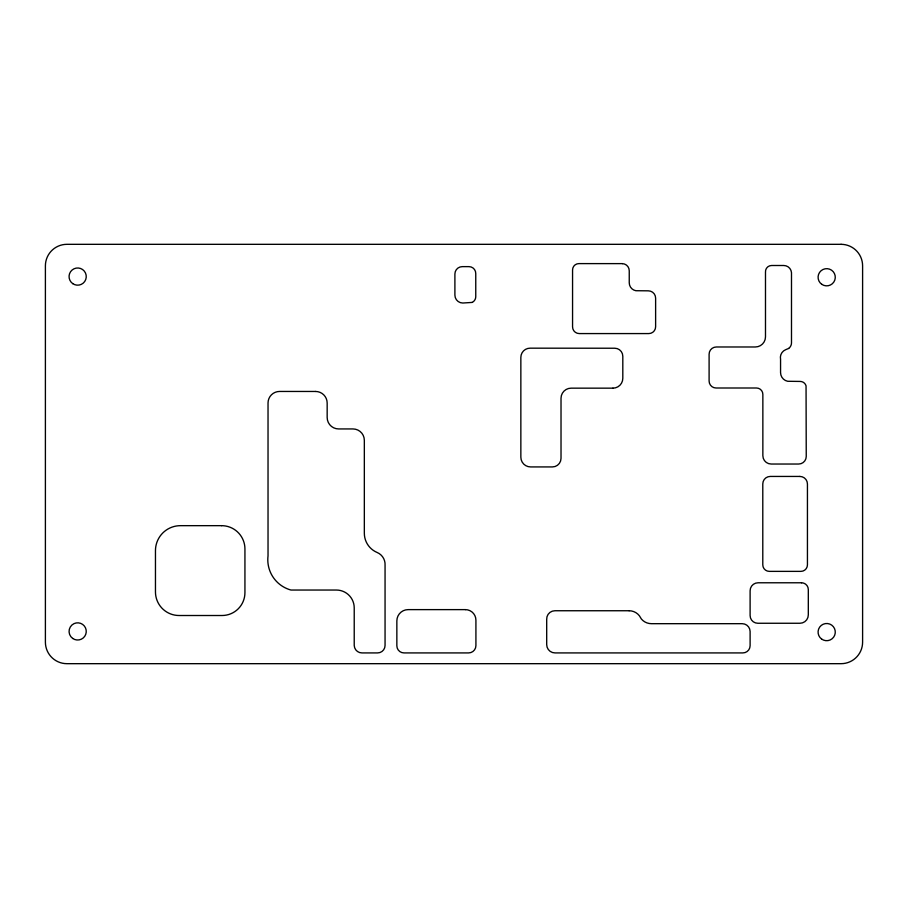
<?xml version="1.0" encoding="UTF-8"?>
<svg xmlns="http://www.w3.org/2000/svg" width="908" height="908" viewBox="0 0 908 908"><rect width="100%" height="100%" fill="white"/><g stroke="black" fill="none" stroke-linecap="round" stroke-linejoin="round"><path stroke-width="1.36" d="M788.666 348.434L785.681 349.694A8.467 8.467 0 0 0 780.562 359.33L780.562 372.598A8.864 8.864 0 0 0 787.656 381.281L800.152 381.428A6.152 6.152 0 0 1 806.054 385.843L806.247 456.463A7.582 7.582 0 0 1 798.665 464.033L771.198 464.033A8.342 8.342 0 0 1 762.856 455.691L762.856 394.367A6.367 6.367 0 0 0 756.489 388L716.072 388A6.969 6.969 0 0 1 709.103 381.042L709.103 354.211A7.23 7.23 0 0 1 716.333 346.981L755.354 346.981A10.147 10.147 0 0 0 765.489 336.902L765.489 272.184A6.152 6.152 0 0 1 771.618 265.499L783.774 265.499A7.741 7.741 0 0 1 791.492 272.672L791.492 342.815A6.969 6.969 0 0 1 788.666 348.434M472.16 302.421L462.808 303.022A7.911 7.911 0 0 1 454.897 295.111L454.897 274.023A7.389 7.389 0 0 1 462.286 266.634L468.982 266.634A6.787 6.787 0 0 1 475.758 273.569L475.758 296.678A6.39 6.39 0 0 1 472.16 302.421M841.092 244.32L66.908 244.32A21.508 21.508 0 0 0 45.4 265.828L45.4 642.172A21.508 21.508 0 0 0 66.908 663.68L841.092 663.68A21.508 21.508 0 0 0 862.6 642.172L862.6 265.828A21.508 21.508 0 0 0 841.092 244.32M622.4 263.626L578.873 263.604A6.311 6.311 0 0 0 572.562 269.914L572.562 326.88A6.697 6.697 0 0 0 579.259 333.576L648.811 333.576A6.81 6.81 0 0 0 655.621 326.766L655.621 298.142A7.309 7.309 0 0 0 648.312 290.832L635.861 290.719A8.059 8.059 0 0 1 629.244 282.785L629.244 270.732A7.128 7.128 0 0 0 622.4 263.626M612.934 388.159L571.121 388.159A10.101 10.101 0 0 0 561.019 398.26L561.019 458.336A8.592 8.592 0 0 1 552.427 466.928L530.59 466.928A9.738 9.738 0 0 1 520.851 457.189L520.851 357.377A9.205 9.205 0 0 1 530.068 348.173L614.773 348.229A8.036 8.036 0 0 1 622.809 356.265L622.809 378.296A9.863 9.863 0 0 1 612.934 388.159M315.587 391.462L279.596 391.45A11.554 11.554 0 0 0 268.03 403.004L268.03 555.855A31.451 31.451 0 0 0 290.957 590.041L336.391 590.041A17.831 17.831 0 0 1 354.222 607.872L354.222 645.463A7.718 7.718 0 0 0 361.929 652.92L377.603 652.92A7.468 7.468 0 0 0 385.06 645.463L385.06 565.275A12.973 12.973 0 0 0 377.126 552.473A20.827 20.827 0 0 1 364.335 533.257L364.335 440.301A11.361 11.361 0 0 0 352.985 428.939L338.616 428.939A11.452 11.452 0 0 1 327.164 417.487L327.164 403.039A11.588 11.588 0 0 0 315.587 391.462M799.88 476.439L770.234 476.439A7.457 7.457 0 0 0 762.788 483.896L762.788 564.855A6.526 6.526 0 0 0 769.303 571.37L800.935 571.37A6.515 6.515 0 0 0 807.439 564.867L807.439 483.998A7.559 7.559 0 0 0 799.88 476.439M221.631 525.664L180.454 525.664A24.981 24.981 0 0 0 155.461 550.645L155.461 591.914A23.597 23.597 0 0 0 179.069 615.51L222.063 615.51A22.87 22.87 0 0 0 244.933 592.652L244.933 548.954A23.302 23.302 0 0 0 221.631 525.664M801.526 582.777L758.067 582.777A7.956 7.956 0 0 0 750.11 590.733L750.11 615.556A7.707 7.707 0 0 0 757.817 623.263L799.937 623.263A8.376 8.376 0 0 0 808.313 614.886L808.313 589.564A6.787 6.787 0 0 0 801.526 582.777M465.361 609.62L408.135 609.62A11.282 11.282 0 0 0 396.853 620.902L396.853 645.781A7.139 7.139 0 0 0 403.992 652.92L468.596 652.92A7.321 7.321 0 0 0 475.917 645.611L475.917 620.164A10.544 10.544 0 0 0 465.361 609.62M629.096 610.744L554.901 610.744A8.217 8.217 0 0 0 546.695 619.426L546.695 644.612A8.308 8.308 0 0 0 555.004 652.92L742.857 652.92A7.253 7.253 0 0 0 750.11 645.679L750.11 631.423A7.9 7.9 0 0 0 742.211 623.683L651.411 623.683A13.087 13.087 0 0 1 641.389 619.018L639.402 615.794A13.03 13.03 0 0 0 629.096 610.744M72.719 638.46A8.603 8.603 0 0 0 86.226 632.172A8.603 8.603 0 0 0 74.025 623.626A8.603 8.603 0 0 0 72.719 638.46M821.626 639.062A8.603 8.603 0 0 0 835.235 633.001A8.603 8.603 0 0 0 823.181 624.239A8.603 8.603 0 0 0 821.626 639.062M821.831 284.363A8.603 8.603 0 0 0 835.258 277.916A8.603 8.603 0 0 0 822.954 269.506A8.603 8.603 0 0 0 821.831 284.363M72.742 283.637A8.603 8.603 0 0 0 86.226 277.315A8.603 8.603 0 0 0 74.002 268.791A8.603 8.603 0 0 0 72.742 283.637"/></g></svg>
